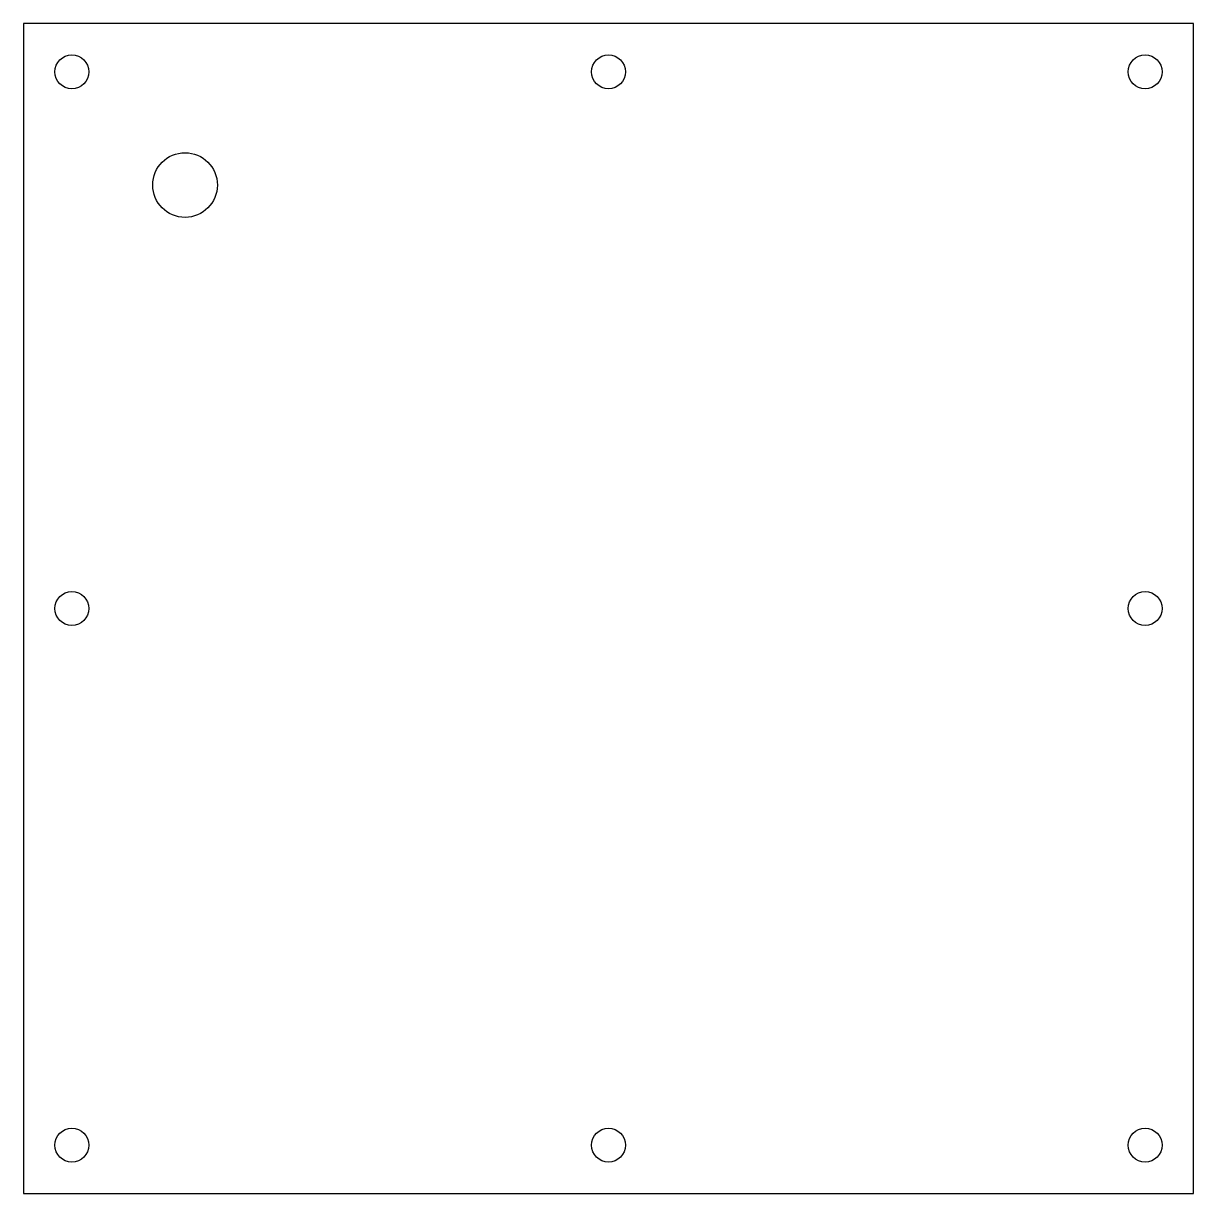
# Model space of a CAD drawing. Header units: millimetres. Extents: x -91 to 91, y -90 to 91.
import ezdxf

# ---------------------------------------------------------------- set-up
doc = ezdxf.new("R2010")
doc.units = ezdxf.units.MM

msp = doc.modelspace()

# ---------------------------------------------------------------- linework, layer by layer
msp.add_lwpolyline([(-90.5, -90.5), (90.5, -90.5), (90.5, 90.5), (-90.5, 90.5)], close=True)
for centre, radius in [((-83, 83), 2.62), ((0, 83), 2.62), ((83, 83), 2.62), ((-65.5, 65.5), 5), ((-83, 0), 2.62), ((83, 0), 2.62), ((-83, -83), 2.62), ((0, -83), 2.62), ((83, -83), 2.62)]:
    msp.add_circle(centre, radius)

doc.saveas('drawing.dxf')
